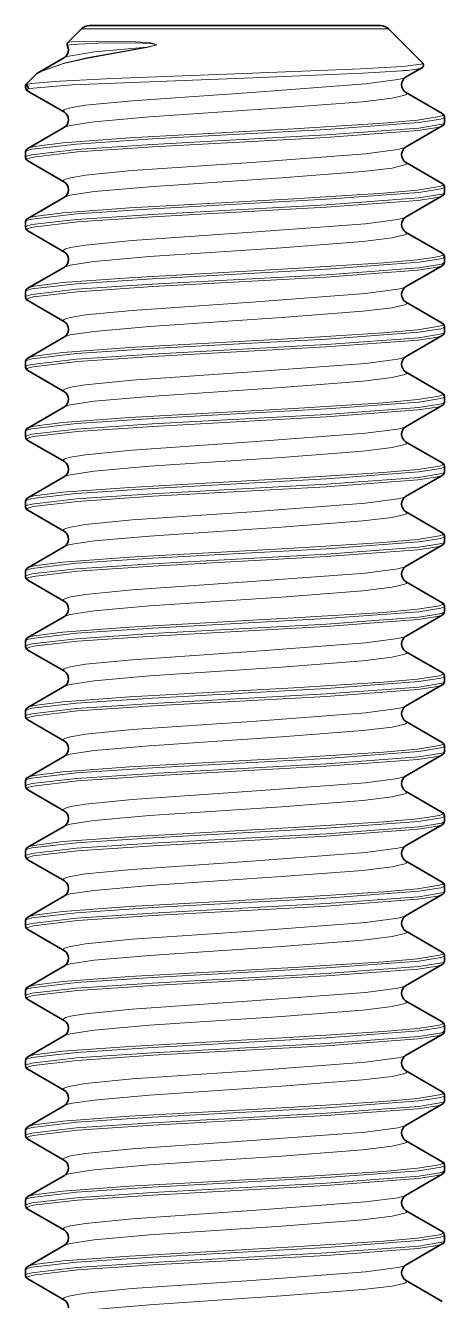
# Model space of a CAD drawing. Extents: x -131 to 1002, y -402 to 783.
# Drawn here: x 475.53 to 478.53, y -392.72 to -383.59 of the extents above; entities that cross this region are included whole.
import ezdxf

# ---------------------------------------------------------------- set-up
doc = ezdxf.new("R2010")
doc.units = 0

msp = doc.modelspace()

# ---------------------------------------------------------------- linework, layer by layer
at = {"color": 7, "lineweight": 35, "ltscale": 0.003435}
msp.add_line((475.9356, -383.6125), (475.8384, -383.7097), dxfattribs=at)
at = {"color": 7, "lineweight": 13, "ltscale": 0.051595}
msp.add_line((475.9356, -383.6125), (477.9994, -383.6125), dxfattribs=at)
at = {"color": 7, "lineweight": 35, "ltscale": 0.048939}
msp.add_line((475.9922, -383.5891), (477.9497, -383.5891), dxfattribs=at)
at = {"color": 7, "lineweight": 35, "ltscale": 0.003191}
msp.add_line((477.9497, -383.5891), (478.0774, -383.5891), dxfattribs=at)
at = {"color": 7, "lineweight": 13, "ltscale": 0.003364}
msp.add_line((477.9994, -383.6125), (478.1339, -383.6125), dxfattribs=at)
at = {"color": 7, "lineweight": 35, "ltscale": 0.008617}
msp.add_line((478.1339, -383.6125), (478.3776, -383.8562), dxfattribs=at)
at = {"color": 7, "lineweight": 13, "ltscale": 3.20525e-05}
msp.add_line((475.8345, -383.7336), (475.8345, -383.7324), dxfattribs=at)
at = {"color": 7, "lineweight": 35, "ltscale": 0.005111}
msp.add_line((475.6362, -383.9196), (475.813, -383.817), dxfattribs=at)
at = {"color": 7, "lineweight": 13, "ltscale": 8.37602e-05}
msp.add_line((476.404, -383.7437), (476.4029, -383.7469), dxfattribs=at)
at = {"color": 7, "lineweight": 35, "ltscale": 0.00333}
msp.add_line((478.3716, -383.8928), (478.2565, -383.9597), dxfattribs=at)
at = {"color": 7, "lineweight": 35, "ltscale": 0.00255}
msp.add_line((475.6069, -383.9412), (475.5348, -384.0133), dxfattribs=at)
at = {"color": 7, "lineweight": 35, "ltscale": 0.000492096}
msp.add_line((475.5348, -384.0133), (475.5348, -384.033), dxfattribs=at)
at = {"color": 7, "lineweight": 35, "ltscale": 0.007571}
for p, q in [((475.5511, -384.0577), (475.813, -384.2097)), ((478.5184, -384.219), (478.2565, -384.067)), ((475.5511, -384.5577), (475.813, -384.7097)), ((478.5184, -384.719), (478.2565, -384.567)), ((475.5511, -385.0577), (475.813, -385.2097)), ((478.5184, -385.219), (478.2565, -385.067)), ((475.5511, -385.5577), (475.813, -385.7097)), ((478.5184, -385.719), (478.2565, -385.567)), ((475.5511, -386.0577), (475.813, -386.2097)), ((478.5184, -386.219), (478.2565, -386.067)), ((475.5511, -386.5577), (475.813, -386.7097)), ((478.5184, -386.719), (478.2565, -386.567)), ((475.5511, -387.0577), (475.813, -387.2097)), ((478.5184, -387.219), (478.2565, -387.067)), ((475.5511, -387.5577), (475.813, -387.7097)), ((478.5184, -387.719), (478.2565, -387.567)), ((475.5511, -388.0577), (475.813, -388.2097)), ((478.5184, -388.219), (478.2565, -388.067)), ((475.5511, -388.5577), (475.813, -388.7097)), ((478.5184, -388.719), (478.2565, -388.567)), ((475.5511, -389.0577), (475.813, -389.2097)), ((478.5184, -389.219), (478.2565, -389.067)), ((475.5511, -389.5577), (475.813, -389.7097)), ((478.5184, -389.719), (478.2565, -389.567)), ((475.5511, -390.0577), (475.813, -390.2097)), ((478.5184, -390.219), (478.2565, -390.067)), ((475.5511, -390.5577), (475.813, -390.7097)), ((478.5184, -390.719), (478.2565, -390.567)), ((475.5511, -391.0577), (475.813, -391.2097)), ((478.5184, -391.219), (478.2565, -391.067)), ((475.5511, -391.5577), (475.813, -391.7097)), ((478.5184, -391.719), (478.2565, -391.567)), ((475.5511, -392.0577), (475.813, -392.2097)), ((478.5184, -392.219), (478.2565, -392.067)), ((475.5511, -392.5577), (475.813, -392.7097)), ((478.5184, -392.719), (478.2565, -392.567))]:
    msp.add_line(p, q, dxfattribs=at)
at = {"color": 7, "lineweight": 35, "ltscale": 0.000987244}
for p, q in [((478.5348, -384.2436), (478.5348, -384.2831)), ((475.5348, -384.4936), (475.5348, -384.5331)), ((478.5348, -384.7436), (478.5348, -384.7831)), ((475.5348, -384.9936), (475.5348, -385.0331)), ((478.5348, -385.2436), (478.5348, -385.2831)), ((475.5348, -385.4936), (475.5348, -385.5331)), ((478.5348, -385.7436), (478.5348, -385.7831)), ((475.5348, -385.9936), (475.5348, -386.0331)), ((478.5348, -386.2436), (478.5348, -386.2831)), ((475.5348, -386.4936), (475.5348, -386.5331)), ((478.5348, -386.7436), (478.5348, -386.7831)), ((475.5348, -386.9936), (475.5348, -387.0331)), ((478.5348, -387.2436), (478.5348, -387.2831)), ((475.5348, -387.4936), (475.5348, -387.5331)), ((478.5348, -387.7436), (478.5348, -387.7831)), ((475.5348, -387.9936), (475.5348, -388.0331)), ((478.5348, -388.2436), (478.5348, -388.2831)), ((475.5348, -388.4936), (475.5348, -388.5331)), ((478.5348, -388.7436), (478.5348, -388.7831)), ((475.5348, -388.9936), (475.5348, -389.0331)), ((478.5348, -389.2436), (478.5348, -389.2831)), ((475.5348, -389.4936), (475.5348, -389.5331)), ((478.5348, -389.7436), (478.5348, -389.7831)), ((475.5348, -389.9936), (475.5348, -390.0331)), ((478.5348, -390.2436), (478.5348, -390.2831)), ((475.5348, -390.4936), (475.5348, -390.5331)), ((478.5348, -390.7436), (478.5348, -390.7831)), ((475.5348, -390.9936), (475.5348, -391.0331)), ((478.5348, -391.2436), (478.5348, -391.2831)), ((475.5348, -391.4936), (475.5348, -391.5331)), ((478.5348, -391.7436), (478.5348, -391.7831)), ((475.5348, -391.9936), (475.5348, -392.0331)), ((478.5348, -392.2436), (478.5348, -392.2831)), ((475.5348, -392.4936), (475.5348, -392.5331))]:
    msp.add_line(p, q, dxfattribs=at)
at = {"color": 7, "lineweight": 35, "ltscale": 0.007572}
for p, q in [((475.5511, -384.469), (475.813, -384.317)), ((475.5511, -384.969), (475.813, -384.817)), ((475.5511, -385.469), (475.813, -385.317)), ((475.5511, -385.969), (475.813, -385.817)), ((475.5511, -386.469), (475.813, -386.317)), ((475.5511, -386.969), (475.813, -386.817)), ((475.5511, -387.469), (475.813, -387.317)), ((475.5511, -387.969), (475.813, -387.817)), ((475.5511, -388.469), (475.813, -388.317)), ((475.5511, -388.969), (475.813, -388.817)), ((475.5511, -389.469), (475.813, -389.317)), ((475.5511, -389.969), (475.813, -389.817)), ((475.5511, -390.469), (475.813, -390.317)), ((475.5511, -390.969), (475.813, -390.817)), ((475.5511, -391.469), (475.813, -391.317)), ((475.5511, -391.969), (475.813, -391.817)), ((475.5511, -392.469), (475.813, -392.317))]:
    msp.add_line(p, q, dxfattribs=at)
at = {"color": 7, "lineweight": 35, "ltscale": 0.00757}
for p, q in [((478.5184, -384.3077), (478.2565, -384.4597)), ((478.5184, -384.8077), (478.2565, -384.9597)), ((478.5184, -385.3077), (478.2565, -385.4597)), ((478.5184, -385.8077), (478.2565, -385.9597)), ((478.5184, -386.3077), (478.2565, -386.4597)), ((478.5184, -386.8077), (478.2565, -386.9597)), ((478.5184, -387.3077), (478.2565, -387.4597)), ((478.5184, -387.8077), (478.2565, -387.9597)), ((478.5184, -388.3077), (478.2565, -388.4597)), ((478.5184, -388.8077), (478.2565, -388.9597)), ((478.5184, -389.3077), (478.2565, -389.4597)), ((478.5184, -389.8077), (478.2565, -389.9597)), ((478.5184, -390.3077), (478.2565, -390.4597)), ((478.5184, -390.8077), (478.2565, -390.9597)), ((478.5184, -391.3077), (478.2565, -391.4597)), ((478.5184, -391.8077), (478.2565, -391.9597)), ((478.5184, -392.3077), (478.2565, -392.4597))]:
    msp.add_line(p, q, dxfattribs=at)
at = {"color": 7, "lineweight": 13}
for points in [[(475.8345, -383.7324), (475.8353, -383.7315), (475.8387, -383.7299), (475.8633, -383.7252), (476.0558, -383.7149)], [(475.8384, -383.7097), (475.8425, -383.7081), (475.8653, -383.7053), (476.0606, -383.7007)], [(476.0558, -383.7149), (476.3218, -383.7136), (476.4265, -383.7179), (476.4704, -383.7257), (476.4711, -383.7266), (476.4711, -383.7277), (476.4702, -383.7287), (476.404, -383.7437)], [(476.0606, -383.7007), (476.325, -383.7062), (476.4286, -383.7141), (476.4715, -383.7251), (476.471, -383.7289), (476.4029, -383.7469)], [(476.4029, -383.7469), (475.981, -383.8218), (475.8063, -383.8614), (475.6313, -383.9233), (475.6069, -383.9412)], [(476.404, -383.7437), (475.9846, -383.8185), (475.8109, -383.8579), (475.6362, -383.9196)], [(476.404, -383.7437), (476.0277, -383.7772), (475.8304, -383.8098), (475.813, -383.817)], [(478.2354, -383.8814), (477.9351, -383.8998), (477.0989, -383.9332), (476.1602, -383.968), (475.78, -383.9869), (475.5757, -384.0043), (475.5435, -384.0103), (475.5353, -384.0133)], [(478.2322, -383.9129), (477.9499, -383.9304), (477.1634, -383.9623), (475.8677, -384.0134), (475.5602, -384.0389)], [(478.3777, -383.8563), (478.3784, -383.8575), (478.3784, -383.859), (478.3766, -383.8608), (478.3679, -383.8644), (478.2354, -383.8814)], [(478.2565, -383.9597), (478.2438, -383.9653), (478.2017, -383.9763), (477.9695, -384.0071), (477.1546, -384.0681), (476.2975, -384.127), (475.9646, -384.1599), (475.856, -384.1779), (475.8214, -384.188), (475.8112, -384.1931), (475.8072, -384.1965), (475.806, -384.1983), (475.8054, -384.2008)], [(478.2641, -384.0758), (478.2628, -384.0796), (478.2604, -384.082), (478.252, -384.087), (478.161, -384.1086), (477.9499, -384.134), (477.3669, -384.1791), (476.4216, -384.2424), (476.0255, -384.2775), (475.8544, -384.3033), (475.813, -384.317)], [(475.5511, -384.469), (475.5615, -384.4644), (475.5968, -384.4552), (475.8029, -384.4288), (476.2791, -384.3936), (477.4571, -384.3284), (478.0992, -384.288), (478.3419, -384.2661)], [(478.3419, -384.2661), (478.4987, -384.2412), (478.52, -384.2327), (478.5233, -384.2298), (478.5242, -384.2284), (478.5247, -384.2263)], [(478.3511, -384.2834), (478.5087, -384.2585), (478.53, -384.25), (478.5333, -384.2471), (478.5343, -384.2457), (478.5348, -384.2436)], [(475.5348, -384.4936), (475.5353, -384.4914), (475.5364, -384.49), (475.5399, -384.4871), (475.5489, -384.4827), (475.58, -384.4741), (475.8993, -384.437), (476.4429, -384.4009), (477.6905, -384.3326), (478.3511, -384.2834)], [(475.5348, -384.5331), (475.5353, -384.5309), (475.5363, -384.5294), (475.5397, -384.5265), (475.5487, -384.5222), (475.5796, -384.5135), (475.8985, -384.4764), (476.442, -384.4403), (477.6901, -384.372), (478.3511, -384.3228)], [(475.5448, -384.5504), (475.5453, -384.5482), (475.5463, -384.5467), (475.5498, -384.5438), (475.5587, -384.5395), (475.5895, -384.5308), (475.9067, -384.4937), (476.4467, -384.4576), (477.6869, -384.3893), (478.3428, -384.3401)], [(478.5184, -384.3077), (478.4853, -384.3187), (478.3428, -384.3401)], [(478.5348, -384.2831), (478.5345, -384.2845), (478.5326, -384.2873), (478.5288, -384.2901), (478.5157, -384.2957), (478.3511, -384.3228)], [(478.2565, -384.4597), (478.2438, -384.4653), (478.2017, -384.4763), (477.9695, -384.5071), (477.1546, -384.5681), (476.2975, -384.627), (475.9646, -384.6599), (475.856, -384.6779), (475.8214, -384.688), (475.8112, -384.6931), (475.8072, -384.6965), (475.806, -384.6983), (475.8054, -384.7008)], [(478.2641, -384.5758), (478.2628, -384.5796), (478.2604, -384.582), (478.252, -384.587), (478.161, -384.6086), (477.9499, -384.634), (477.3669, -384.6791), (476.4216, -384.7424), (476.0255, -384.7775), (475.8544, -384.8033), (475.813, -384.817)], [(478.3419, -384.7661), (478.4987, -384.7412), (478.52, -384.7327), (478.5233, -384.7298), (478.5242, -384.7284), (478.5247, -384.7263)], [(475.5348, -384.9936), (475.5353, -384.9914), (475.5364, -384.99), (475.5399, -384.9871), (475.5489, -384.9827), (475.58, -384.9741), (475.8993, -384.937), (476.4429, -384.9009), (477.6905, -384.8326), (478.3511, -384.7834)], [(475.5348, -385.0331), (475.5353, -385.0309), (475.5363, -385.0294), (475.5397, -385.0265), (475.5487, -385.0222), (475.5796, -385.0135), (475.8985, -384.9764), (476.442, -384.9403), (477.6901, -384.872), (478.3511, -384.8228)], [(475.5511, -384.969), (475.5615, -384.9644), (475.5968, -384.9552), (475.8029, -384.9288), (476.2791, -384.8936), (477.4571, -384.8284), (478.0992, -384.788), (478.3419, -384.7661)], [(478.5184, -384.8077), (478.4853, -384.8187), (478.3428, -384.8401)], [(478.3511, -384.7834), (478.5087, -384.7585), (478.53, -384.75), (478.5333, -384.7471), (478.5343, -384.7457), (478.5348, -384.7436)], [(478.5348, -384.7831), (478.5345, -384.7845), (478.5326, -384.7873), (478.5288, -384.7901), (478.5157, -384.7957), (478.3511, -384.8228)], [(475.5448, -385.0504), (475.5453, -385.0482), (475.5463, -385.0467), (475.5498, -385.0438), (475.5587, -385.0395), (475.5895, -385.0308), (475.9067, -384.9937), (476.4467, -384.9576), (477.6869, -384.8893), (478.3428, -384.8401)], [(478.2565, -384.9597), (478.2438, -384.9653), (478.2017, -384.9763), (477.9695, -385.0071), (477.1546, -385.0681), (476.2975, -385.127), (475.9646, -385.1599), (475.856, -385.1779), (475.8214, -385.188), (475.8112, -385.1931), (475.8072, -385.1965), (475.806, -385.1983), (475.8054, -385.2008)], [(478.2641, -385.0758), (478.2628, -385.0796), (478.2604, -385.082), (478.252, -385.087), (478.161, -385.1086), (477.9499, -385.134), (477.3669, -385.1791), (476.4216, -385.2424), (476.0255, -385.2775), (475.8544, -385.3033), (475.813, -385.317)], [(475.5348, -385.4936), (475.5353, -385.4914), (475.5364, -385.49), (475.5399, -385.4871), (475.5489, -385.4827), (475.58, -385.4741), (475.8993, -385.437), (476.4429, -385.4009), (477.6905, -385.3326), (478.3511, -385.2834)], [(475.5511, -385.469), (475.5615, -385.4644), (475.5968, -385.4552), (475.8029, -385.4288), (476.2791, -385.3936), (477.4571, -385.3284), (478.0992, -385.288), (478.3419, -385.2661)], [(478.3419, -385.2661), (478.4987, -385.2412), (478.52, -385.2327), (478.5233, -385.2298), (478.5242, -385.2284), (478.5247, -385.2263)], [(478.3511, -385.2834), (478.5087, -385.2585), (478.53, -385.25), (478.5333, -385.2471), (478.5343, -385.2457), (478.5348, -385.2436)], [(478.5348, -385.2831), (478.5345, -385.2845), (478.5326, -385.2873), (478.5288, -385.2901), (478.5157, -385.2957), (478.3511, -385.3228)], [(475.5348, -385.5331), (475.5353, -385.5309), (475.5363, -385.5294), (475.5397, -385.5265), (475.5487, -385.5222), (475.5796, -385.5135), (475.8985, -385.4764), (476.442, -385.4403), (477.6901, -385.372), (478.3511, -385.3228)], [(475.5448, -385.5504), (475.5453, -385.5482), (475.5463, -385.5467), (475.5498, -385.5438), (475.5587, -385.5395), (475.5895, -385.5308), (475.9067, -385.4937), (476.4467, -385.4576), (477.6869, -385.3893), (478.3428, -385.3401)], [(478.5184, -385.3077), (478.4853, -385.3187), (478.3428, -385.3401)], [(478.2565, -385.4597), (478.2438, -385.4653), (478.2017, -385.4763), (477.9695, -385.5071), (477.1546, -385.5681), (476.2975, -385.627), (475.9646, -385.6599), (475.856, -385.6779), (475.8214, -385.688), (475.8112, -385.6931), (475.8072, -385.6965), (475.806, -385.6983), (475.8054, -385.7008)], [(478.2641, -385.5758), (478.2628, -385.5796), (478.2604, -385.582), (478.252, -385.587), (478.161, -385.6086), (477.9499, -385.634), (477.3669, -385.6791), (476.4216, -385.7424), (476.0255, -385.7775), (475.8544, -385.8033), (475.813, -385.817)], [(478.3419, -385.7661), (478.4987, -385.7412), (478.52, -385.7327), (478.5233, -385.7298), (478.5242, -385.7284), (478.5247, -385.7263)], [(475.5348, -385.9936), (475.5353, -385.9914), (475.5364, -385.99), (475.5399, -385.9871), (475.5489, -385.9827), (475.58, -385.9741), (475.8993, -385.937), (476.4429, -385.9009), (477.6905, -385.8326), (478.3511, -385.7834)], [(475.5348, -386.0331), (475.5353, -386.0309), (475.5363, -386.0294), (475.5397, -386.0265), (475.5487, -386.0222), (475.5796, -386.0135), (475.8985, -385.9764), (476.442, -385.9403), (477.6901, -385.872), (478.3511, -385.8228)], [(475.5511, -385.969), (475.5615, -385.9644), (475.5968, -385.9552), (475.8029, -385.9288), (476.2791, -385.8936), (477.4571, -385.8284), (478.0992, -385.788), (478.3419, -385.7661)], [(478.5184, -385.8077), (478.4853, -385.8187), (478.3428, -385.8401)], [(478.3511, -385.7834), (478.5087, -385.7585), (478.53, -385.75), (478.5333, -385.7471), (478.5343, -385.7457), (478.5348, -385.7436)], [(478.5348, -385.7831), (478.5345, -385.7845), (478.5326, -385.7873), (478.5288, -385.7901), (478.5157, -385.7957), (478.3511, -385.8228)], [(475.5448, -386.0504), (475.5453, -386.0482), (475.5463, -386.0467), (475.5498, -386.0438), (475.5587, -386.0395), (475.5895, -386.0308), (475.9067, -385.9937), (476.4467, -385.9576), (477.6869, -385.8893), (478.3428, -385.8401)], [(478.2565, -385.9597), (478.2438, -385.9653), (478.2017, -385.9763), (477.9695, -386.0071), (477.1546, -386.0681), (476.2975, -386.127), (475.9646, -386.1599), (475.856, -386.1779), (475.8214, -386.188), (475.8112, -386.1931), (475.8072, -386.1965), (475.806, -386.1983), (475.8054, -386.2008)], [(478.2641, -386.0758), (478.2628, -386.0796), (478.2604, -386.082), (478.252, -386.087), (478.161, -386.1086), (477.9499, -386.134), (477.3669, -386.1791), (476.4216, -386.2424), (476.0255, -386.2775), (475.8544, -386.3033), (475.813, -386.317)], [(475.5348, -386.4936), (475.5353, -386.4914), (475.5364, -386.49), (475.5399, -386.4871), (475.5489, -386.4827), (475.58, -386.4741), (475.8993, -386.437), (476.4429, -386.4009), (477.6905, -386.3326), (478.3511, -386.2834)], [(475.5511, -386.469), (475.5615, -386.4644), (475.5968, -386.4552), (475.8029, -386.4288), (476.2791, -386.3936), (477.4571, -386.3284), (478.0992, -386.288), (478.3419, -386.2661)], [(478.3419, -386.2661), (478.4987, -386.2412), (478.52, -386.2327), (478.5233, -386.2298), (478.5242, -386.2284), (478.5247, -386.2263)], [(478.3511, -386.2834), (478.5087, -386.2585), (478.53, -386.25), (478.5333, -386.2471), (478.5343, -386.2457), (478.5348, -386.2436)], [(478.5348, -386.2831), (478.5345, -386.2845), (478.5326, -386.2873), (478.5288, -386.2901), (478.5157, -386.2957), (478.3511, -386.3228)], [(475.5348, -386.5331), (475.5353, -386.5309), (475.5363, -386.5294), (475.5397, -386.5265), (475.5487, -386.5222), (475.5796, -386.5135), (475.8985, -386.4764), (476.442, -386.4403), (477.6901, -386.372), (478.3511, -386.3228)], [(475.5448, -386.5504), (475.5453, -386.5482), (475.5463, -386.5467), (475.5498, -386.5438), (475.5587, -386.5395), (475.5895, -386.5308), (475.9067, -386.4937), (476.4467, -386.4576), (477.6869, -386.3893), (478.3428, -386.3401)], [(478.5184, -386.3077), (478.4853, -386.3187), (478.3428, -386.3401)], [(478.2565, -386.4597), (478.2438, -386.4653), (478.2017, -386.4763), (477.9695, -386.5071), (477.1546, -386.5681), (476.2975, -386.627), (475.9646, -386.6599), (475.856, -386.6779), (475.8214, -386.688), (475.8112, -386.6931), (475.8072, -386.6965), (475.806, -386.6983), (475.8054, -386.7008)], [(478.2641, -386.5758), (478.2628, -386.5796), (478.2604, -386.582), (478.252, -386.587), (478.161, -386.6086), (477.9499, -386.634), (477.3669, -386.6791), (476.4216, -386.7424), (476.0255, -386.7775), (475.8544, -386.8033), (475.813, -386.817)], [(478.3419, -386.7661), (478.4987, -386.7412), (478.52, -386.7327), (478.5233, -386.7298), (478.5242, -386.7284), (478.5247, -386.7263)], [(478.3511, -386.7834), (478.5087, -386.7585), (478.53, -386.75), (478.5333, -386.7471), (478.5343, -386.7457), (478.5348, -386.7436)], [(475.5348, -386.9936), (475.5353, -386.9914), (475.5364, -386.99), (475.5399, -386.9871), (475.5489, -386.9827), (475.58, -386.9741), (475.8993, -386.937), (476.4429, -386.9009), (477.6905, -386.8326), (478.3511, -386.7834)], [(475.5348, -387.0331), (475.5353, -387.0309), (475.5363, -387.0294), (475.5397, -387.0265), (475.5487, -387.0222), (475.5796, -387.0135), (475.8985, -386.9764), (476.442, -386.9403), (477.6901, -386.872), (478.3511, -386.8228)], [(475.5511, -386.969), (475.5615, -386.9644), (475.5968, -386.9552), (475.8029, -386.9288), (476.2791, -386.8936), (477.4571, -386.8284), (478.0992, -386.788), (478.3419, -386.7661)], [(478.5184, -386.8077), (478.4853, -386.8187), (478.3428, -386.8401)], [(478.5348, -386.7831), (478.5345, -386.7845), (478.5326, -386.7873), (478.5288, -386.7901), (478.5157, -386.7957), (478.3511, -386.8228)], [(475.5448, -387.0504), (475.5453, -387.0482), (475.5463, -387.0467), (475.5498, -387.0438), (475.5587, -387.0395), (475.5895, -387.0308), (475.9067, -386.9937), (476.4467, -386.9576), (477.6869, -386.8893), (478.3428, -386.8401)], [(478.2565, -386.9597), (478.2438, -386.9653), (478.2017, -386.9763), (477.9695, -387.0071), (477.1546, -387.0681), (476.2975, -387.127), (475.9646, -387.1599), (475.856, -387.1779), (475.8214, -387.188), (475.8112, -387.1931), (475.8072, -387.1965), (475.806, -387.1983), (475.8054, -387.2008)], [(478.2641, -387.0758), (478.2628, -387.0796), (478.2604, -387.082), (478.252, -387.087), (478.161, -387.1086), (477.9499, -387.134), (477.3669, -387.1791), (476.4216, -387.2424), (476.0255, -387.2775), (475.8544, -387.3033), (475.813, -387.317)], [(475.5348, -387.4936), (475.5353, -387.4914), (475.5364, -387.49), (475.5399, -387.4871), (475.5489, -387.4827), (475.58, -387.4741), (475.8993, -387.437), (476.4429, -387.4009), (477.6905, -387.3326), (478.3511, -387.2834)], [(475.5511, -387.469), (475.5615, -387.4644), (475.5968, -387.4552), (475.8029, -387.4288), (476.2791, -387.3936), (477.4571, -387.3284), (478.0992, -387.288), (478.3419, -387.2661)], [(478.3419, -387.2661), (478.4987, -387.2412), (478.52, -387.2327), (478.5233, -387.2298), (478.5242, -387.2284), (478.5247, -387.2263)], [(478.3511, -387.2834), (478.5087, -387.2585), (478.53, -387.25), (478.5333, -387.2471), (478.5343, -387.2457), (478.5348, -387.2436)], [(478.5348, -387.2831), (478.5345, -387.2845), (478.5326, -387.2873), (478.5288, -387.2901), (478.5157, -387.2957), (478.3511, -387.3228)], [(475.5348, -387.5331), (475.5353, -387.5309), (475.5363, -387.5294), (475.5397, -387.5265), (475.5487, -387.5222), (475.5796, -387.5135), (475.8985, -387.4764), (476.442, -387.4403), (477.6901, -387.372), (478.3511, -387.3228)], [(475.5448, -387.5504), (475.5453, -387.5482), (475.5463, -387.5467), (475.5498, -387.5438), (475.5587, -387.5395), (475.5895, -387.5308), (475.9067, -387.4937), (476.4467, -387.4576), (477.6869, -387.3893), (478.3428, -387.3401)], [(478.5184, -387.3077), (478.4853, -387.3187), (478.3428, -387.3401)], [(478.2565, -387.4597), (478.2438, -387.4653), (478.2017, -387.4763), (477.9695, -387.5071), (477.1546, -387.5681), (476.2975, -387.627), (475.9646, -387.6599), (475.856, -387.6779), (475.8214, -387.688), (475.8112, -387.6931), (475.8072, -387.6965), (475.806, -387.6983), (475.8054, -387.7008)], [(478.2641, -387.5758), (478.2628, -387.5796), (478.2604, -387.582), (478.252, -387.587), (478.161, -387.6086), (477.9499, -387.634), (477.3669, -387.6791), (476.4216, -387.7424), (476.0255, -387.7775), (475.8544, -387.8033), (475.813, -387.817)], [(478.3419, -387.7661), (478.4987, -387.7412), (478.52, -387.7327), (478.5233, -387.7298), (478.5242, -387.7284), (478.5247, -387.7263)], [(478.3511, -387.7834), (478.5087, -387.7585), (478.53, -387.75), (478.5333, -387.7471), (478.5343, -387.7457), (478.5348, -387.7436)], [(475.5348, -387.9936), (475.5353, -387.9914), (475.5364, -387.99), (475.5399, -387.9871), (475.5489, -387.9827), (475.58, -387.9741), (475.8993, -387.937), (476.4429, -387.9009), (477.6905, -387.8326), (478.3511, -387.7834)], [(475.5348, -388.0331), (475.5353, -388.0309), (475.5363, -388.0294), (475.5397, -388.0265), (475.5487, -388.0222), (475.5796, -388.0135), (475.8985, -387.9764), (476.442, -387.9403), (477.6901, -387.872), (478.3511, -387.8228)], [(475.5448, -388.0504), (475.5453, -388.0482), (475.5463, -388.0467), (475.5498, -388.0438), (475.5587, -388.0395), (475.5895, -388.0308), (475.9067, -387.9937), (476.4467, -387.9576), (477.6869, -387.8893), (478.3428, -387.8401)], [(475.5511, -387.969), (475.5615, -387.9644), (475.5968, -387.9552), (475.8029, -387.9288), (476.2791, -387.8936), (477.4571, -387.8284), (478.0992, -387.788), (478.3419, -387.7661)], [(478.5184, -387.8077), (478.4853, -387.8187), (478.3428, -387.8401)], [(478.5348, -387.7831), (478.5345, -387.7845), (478.5326, -387.7873), (478.5288, -387.7901), (478.5157, -387.7957), (478.3511, -387.8228)], [(478.2565, -387.9597), (478.2438, -387.9653), (478.2017, -387.9763), (477.9695, -388.0071), (477.1546, -388.0681), (476.2975, -388.127), (475.9646, -388.1599), (475.856, -388.1779), (475.8214, -388.188), (475.8112, -388.1931), (475.8072, -388.1965), (475.806, -388.1983), (475.8054, -388.2008)], [(478.2641, -388.0758), (478.2628, -388.0796), (478.2604, -388.082), (478.252, -388.087), (478.161, -388.1086), (477.9499, -388.134), (477.3669, -388.1791), (476.4216, -388.2424), (476.0255, -388.2775), (475.8544, -388.3033), (475.813, -388.317)], [(475.5348, -388.4936), (475.5353, -388.4914), (475.5364, -388.49), (475.5399, -388.4871), (475.5489, -388.4827), (475.58, -388.4741), (475.8993, -388.437), (476.4429, -388.4009), (477.6905, -388.3326), (478.3511, -388.2834)], [(475.5511, -388.469), (475.5615, -388.4644), (475.5968, -388.4552), (475.8029, -388.4288), (476.2791, -388.3936), (477.4571, -388.3284), (478.0992, -388.288), (478.3419, -388.2661)], [(478.3419, -388.2661), (478.4987, -388.2412), (478.52, -388.2327), (478.5233, -388.2298), (478.5242, -388.2284), (478.5247, -388.2263)], [(478.3511, -388.2834), (478.5087, -388.2585), (478.53, -388.25), (478.5333, -388.2471), (478.5343, -388.2457), (478.5348, -388.2436)], [(478.5348, -388.2831), (478.5345, -388.2845), (478.5326, -388.2873), (478.5288, -388.2901), (478.5157, -388.2957), (478.3511, -388.3228)], [(475.5348, -388.5331), (475.5353, -388.5309), (475.5363, -388.5294), (475.5397, -388.5265), (475.5487, -388.5222), (475.5796, -388.5135), (475.8985, -388.4764), (476.442, -388.4403), (477.6901, -388.372), (478.3511, -388.3228)], [(475.5448, -388.5504), (475.5453, -388.5482), (475.5463, -388.5467), (475.5498, -388.5438), (475.5587, -388.5395), (475.5895, -388.5308), (475.9067, -388.4937), (476.4467, -388.4576), (477.6869, -388.3893), (478.3428, -388.3401)], [(478.5184, -388.3077), (478.4853, -388.3187), (478.3428, -388.3401)], [(478.2565, -388.4597), (478.2438, -388.4653), (478.2017, -388.4763), (477.9695, -388.5071), (477.1546, -388.5681), (476.2975, -388.627), (475.9646, -388.6599), (475.856, -388.6779), (475.8214, -388.688), (475.8112, -388.6931), (475.8072, -388.6965), (475.806, -388.6983), (475.8054, -388.7008)], [(478.2641, -388.5758), (478.2628, -388.5796), (478.2604, -388.582), (478.252, -388.587), (478.161, -388.6086), (477.9499, -388.634), (477.3669, -388.6791), (476.4216, -388.7424), (476.0255, -388.7775), (475.8544, -388.8033), (475.813, -388.817)], [(478.3419, -388.7661), (478.4987, -388.7412), (478.52, -388.7327), (478.5233, -388.7298), (478.5242, -388.7284), (478.5247, -388.7263)], [(478.3511, -388.7834), (478.5087, -388.7585), (478.53, -388.75), (478.5333, -388.7471), (478.5343, -388.7457), (478.5348, -388.7436)], [(475.5348, -388.9936), (475.5353, -388.9914), (475.5364, -388.99), (475.5399, -388.9871), (475.5489, -388.9827), (475.58, -388.9741), (475.8993, -388.937), (476.4429, -388.9009), (477.6905, -388.8326), (478.3511, -388.7834)], [(475.5348, -389.0331), (475.5353, -389.0309), (475.5363, -389.0294), (475.5397, -389.0265), (475.5487, -389.0222), (475.5796, -389.0135), (475.8985, -388.9764), (476.442, -388.9403), (477.6901, -388.872), (478.3511, -388.8228)], [(475.5448, -389.0504), (475.5453, -389.0482), (475.5463, -389.0467), (475.5498, -389.0438), (475.5587, -389.0395), (475.5895, -389.0308), (475.9067, -388.9937), (476.4467, -388.9576), (477.6869, -388.8893), (478.3428, -388.8401)], [(475.5511, -388.969), (475.5615, -388.9644), (475.5968, -388.9552), (475.8029, -388.9288), (476.2791, -388.8936), (477.4571, -388.8284), (478.0992, -388.788), (478.3419, -388.7661)], [(478.5184, -388.8077), (478.4853, -388.8187), (478.3428, -388.8401)], [(478.5348, -388.7831), (478.5345, -388.7845), (478.5326, -388.7873), (478.5288, -388.7901), (478.5157, -388.7957), (478.3511, -388.8228)], [(478.2565, -388.9597), (478.2438, -388.9653), (478.2017, -388.9763), (477.9695, -389.0071), (477.1546, -389.0681), (476.2975, -389.127), (475.9646, -389.1599), (475.856, -389.1779), (475.8214, -389.188), (475.8112, -389.1931), (475.8072, -389.1965), (475.806, -389.1983), (475.8054, -389.2008)], [(478.2641, -389.0758), (478.2628, -389.0796), (478.2604, -389.082), (478.252, -389.087), (478.161, -389.1086), (477.9499, -389.134), (477.3669, -389.1791), (476.4216, -389.2424), (476.0255, -389.2775), (475.8544, -389.3033), (475.813, -389.317)], [(475.5348, -389.4936), (475.5353, -389.4914), (475.5364, -389.49), (475.5399, -389.4871), (475.5489, -389.4827), (475.58, -389.4741), (475.8993, -389.437), (476.4429, -389.4009), (477.6905, -389.3326), (478.3511, -389.2834)], [(475.5511, -389.469), (475.5615, -389.4644), (475.5968, -389.4552), (475.8029, -389.4288), (476.2791, -389.3936), (477.4571, -389.3284), (478.0992, -389.288), (478.3419, -389.2661)], [(478.3419, -389.2661), (478.4987, -389.2412), (478.52, -389.2327), (478.5233, -389.2298), (478.5242, -389.2284), (478.5247, -389.2263)], [(478.3511, -389.2834), (478.5087, -389.2585), (478.53, -389.25), (478.5333, -389.2471), (478.5343, -389.2457), (478.5348, -389.2436)], [(478.5348, -389.2831), (478.5345, -389.2845), (478.5326, -389.2873), (478.5288, -389.2901), (478.5157, -389.2957), (478.3511, -389.3228)], [(475.5348, -389.5331), (475.5353, -389.5309), (475.5363, -389.5294), (475.5397, -389.5265), (475.5487, -389.5222), (475.5796, -389.5135), (475.8985, -389.4764), (476.442, -389.4403), (477.6901, -389.372), (478.3511, -389.3228)], [(475.5448, -389.5504), (475.5453, -389.5482), (475.5463, -389.5467), (475.5498, -389.5438), (475.5587, -389.5395), (475.5895, -389.5308), (475.9067, -389.4937), (476.4467, -389.4576), (477.6869, -389.3893), (478.3428, -389.3401)], [(478.5184, -389.3077), (478.4853, -389.3187), (478.3428, -389.3401)], [(478.2565, -389.4597), (478.2438, -389.4653), (478.2017, -389.4763), (477.9695, -389.5071), (477.1546, -389.5681), (476.2975, -389.627), (475.9646, -389.6599), (475.856, -389.6779), (475.8214, -389.688), (475.8112, -389.6931), (475.8072, -389.6965), (475.806, -389.6983), (475.8054, -389.7008)], [(478.2641, -389.5758), (478.2628, -389.5796), (478.2604, -389.582), (478.252, -389.587), (478.161, -389.6086), (477.9499, -389.634), (477.3669, -389.6791), (476.4216, -389.7424), (476.0255, -389.7775), (475.8544, -389.8033), (475.813, -389.817)], [(478.3419, -389.7661), (478.4987, -389.7412), (478.52, -389.7327), (478.5233, -389.7298), (478.5242, -389.7284), (478.5247, -389.7263)], [(478.3511, -389.7834), (478.5087, -389.7585), (478.53, -389.75), (478.5333, -389.7471), (478.5343, -389.7457), (478.5348, -389.7436)], [(475.5348, -389.9936), (475.5353, -389.9914), (475.5364, -389.99), (475.5399, -389.9871), (475.5489, -389.9827), (475.58, -389.9741), (475.8993, -389.937), (476.4429, -389.9009), (477.6905, -389.8326), (478.3511, -389.7834)], [(475.5348, -390.0331), (475.5353, -390.0309), (475.5363, -390.0294), (475.5397, -390.0265), (475.5487, -390.0222), (475.5796, -390.0135), (475.8985, -389.9764), (476.442, -389.9403), (477.6901, -389.872), (478.3511, -389.8228)], [(475.5448, -390.0504), (475.5453, -390.0482), (475.5463, -390.0467), (475.5498, -390.0438), (475.5587, -390.0395), (475.5895, -390.0308), (475.9067, -389.9937), (476.4467, -389.9576), (477.6869, -389.8893), (478.3428, -389.8401)], [(475.5511, -389.969), (475.5615, -389.9644), (475.5968, -389.9552), (475.8029, -389.9288), (476.2791, -389.8936), (477.4571, -389.8284), (478.0992, -389.788), (478.3419, -389.7661)], [(478.5184, -389.8077), (478.4853, -389.8187), (478.3428, -389.8401)], [(478.5348, -389.7831), (478.5345, -389.7845), (478.5326, -389.7873), (478.5288, -389.7901), (478.5157, -389.7957), (478.3511, -389.8228)], [(478.2565, -389.9597), (478.2438, -389.9653), (478.2017, -389.9763), (477.9695, -390.0071), (477.1546, -390.0681), (476.2975, -390.127), (475.9646, -390.1599), (475.856, -390.1779), (475.8214, -390.188), (475.8112, -390.1931), (475.8072, -390.1965), (475.806, -390.1983), (475.8054, -390.2008)], [(478.2641, -390.0758), (478.2628, -390.0796), (478.2604, -390.082), (478.252, -390.087), (478.161, -390.1086), (477.9499, -390.134), (477.3669, -390.1791), (476.4216, -390.2424), (476.0255, -390.2775), (475.8544, -390.3033), (475.813, -390.317)], [(475.5348, -390.4936), (475.5353, -390.4914), (475.5364, -390.49), (475.5399, -390.4871), (475.5489, -390.4827), (475.58, -390.4741), (475.8993, -390.437), (476.4429, -390.4009), (477.6905, -390.3326), (478.3511, -390.2834)], [(475.5511, -390.469), (475.5615, -390.4644), (475.5968, -390.4552), (475.8029, -390.4288), (476.2791, -390.3936), (477.4571, -390.3284), (478.0992, -390.288), (478.3419, -390.2661)], [(478.3419, -390.2661), (478.4987, -390.2412), (478.52, -390.2327), (478.5233, -390.2298), (478.5242, -390.2284), (478.5247, -390.2263)], [(478.3511, -390.2834), (478.5087, -390.2585), (478.53, -390.25), (478.5333, -390.2471), (478.5343, -390.2457), (478.5348, -390.2436)], [(478.5348, -390.2831), (478.5345, -390.2845), (478.5326, -390.2873), (478.5288, -390.2901), (478.5157, -390.2957), (478.3511, -390.3228)], [(475.5348, -390.5331), (475.5353, -390.5309), (475.5363, -390.5294), (475.5397, -390.5265), (475.5487, -390.5222), (475.5796, -390.5135), (475.8985, -390.4764), (476.442, -390.4403), (477.6901, -390.372), (478.3511, -390.3228)], [(475.5448, -390.5504), (475.5453, -390.5482), (475.5463, -390.5467), (475.5498, -390.5438), (475.5587, -390.5395), (475.5895, -390.5308), (475.9067, -390.4937), (476.4467, -390.4576), (477.6869, -390.3893), (478.3428, -390.3401)], [(478.5184, -390.3077), (478.4853, -390.3187), (478.3428, -390.3401)], [(478.2565, -390.4597), (478.2438, -390.4653), (478.2017, -390.4763), (477.9695, -390.5071), (477.1546, -390.5681), (476.2975, -390.627), (475.9646, -390.6599), (475.856, -390.6779), (475.8214, -390.688), (475.8112, -390.6931), (475.8072, -390.6965), (475.806, -390.6983), (475.8054, -390.7008)], [(478.2641, -390.5758), (478.2628, -390.5796), (478.2604, -390.582), (478.252, -390.587), (478.161, -390.6086), (477.9499, -390.634), (477.3669, -390.6791), (476.4216, -390.7424), (476.0255, -390.7775), (475.8544, -390.8033), (475.813, -390.817)], [(478.3419, -390.7661), (478.4987, -390.7412), (478.52, -390.7327), (478.5233, -390.7298), (478.5242, -390.7284), (478.5247, -390.7263)], [(478.3511, -390.7834), (478.5087, -390.7585), (478.53, -390.75), (478.5333, -390.7471), (478.5343, -390.7457), (478.5348, -390.7436)], [(475.5348, -390.9936), (475.5353, -390.9914), (475.5364, -390.99), (475.5399, -390.9871), (475.5489, -390.9827), (475.58, -390.9741), (475.8993, -390.937), (476.4429, -390.9009), (477.6905, -390.8326), (478.3511, -390.7834)], [(475.5348, -391.0331), (475.5353, -391.0309), (475.5363, -391.0294), (475.5397, -391.0265), (475.5487, -391.0222), (475.5796, -391.0135), (475.8985, -390.9764), (476.442, -390.9403), (477.6901, -390.872), (478.3511, -390.8228)], [(475.5448, -391.0504), (475.5453, -391.0482), (475.5463, -391.0467), (475.5498, -391.0438), (475.5587, -391.0395), (475.5895, -391.0308), (475.9067, -390.9937), (476.4467, -390.9576), (477.6869, -390.8893), (478.3428, -390.8401)], [(475.5511, -390.969), (475.5615, -390.9644), (475.5968, -390.9552), (475.8029, -390.9288), (476.2791, -390.8936), (477.4571, -390.8284), (478.0992, -390.788), (478.3419, -390.7661)], [(478.5184, -390.8077), (478.4853, -390.8187), (478.3428, -390.8401)], [(478.5348, -390.7831), (478.5345, -390.7845), (478.5326, -390.7873), (478.5288, -390.7901), (478.5157, -390.7957), (478.3511, -390.8228)], [(478.2565, -390.9597), (478.2438, -390.9653), (478.2017, -390.9763), (477.9695, -391.0071), (477.1546, -391.0681), (476.2975, -391.127), (475.9646, -391.1599), (475.856, -391.1779), (475.8214, -391.188), (475.8112, -391.1931), (475.8072, -391.1965), (475.806, -391.1983), (475.8054, -391.2008)], [(478.2641, -391.0758), (478.2628, -391.0796), (478.2604, -391.082), (478.252, -391.087), (478.161, -391.1086), (477.9499, -391.134), (477.3669, -391.1791), (476.4216, -391.2424), (476.0255, -391.2775), (475.8544, -391.3033), (475.813, -391.317)], [(475.5348, -391.4936), (475.5353, -391.4914), (475.5364, -391.49), (475.5399, -391.4871), (475.5489, -391.4827), (475.58, -391.4741), (475.8993, -391.437), (476.4429, -391.4009), (477.6905, -391.3326), (478.3511, -391.2834)], [(475.5511, -391.469), (475.5615, -391.4644), (475.5968, -391.4552), (475.8029, -391.4288), (476.2791, -391.3936), (477.4571, -391.3284), (478.0992, -391.288), (478.3419, -391.2661)], [(478.3419, -391.2661), (478.4987, -391.2412), (478.52, -391.2327), (478.5233, -391.2298), (478.5242, -391.2284), (478.5247, -391.2263)], [(478.5184, -391.3077), (478.4853, -391.3187), (478.3428, -391.3401)], [(478.3511, -391.2834), (478.5087, -391.2585), (478.53, -391.25), (478.5333, -391.2471), (478.5343, -391.2457), (478.5348, -391.2436)], [(478.5348, -391.2831), (478.5345, -391.2845), (478.5326, -391.2873), (478.5288, -391.2901), (478.5157, -391.2957), (478.3511, -391.3228)], [(475.5348, -391.5331), (475.5353, -391.5309), (475.5363, -391.5294), (475.5397, -391.5265), (475.5487, -391.5222), (475.5796, -391.5135), (475.8985, -391.4764), (476.442, -391.4403), (477.6901, -391.372), (478.3511, -391.3228)], [(475.5448, -391.5504), (475.5453, -391.5482), (475.5463, -391.5467), (475.5498, -391.5438), (475.5587, -391.5395), (475.5895, -391.5308), (475.9067, -391.4937), (476.4467, -391.4576), (477.6869, -391.3893), (478.3428, -391.3401)], [(478.2565, -391.4597), (478.2438, -391.4653), (478.2017, -391.4763), (477.9695, -391.5071), (477.1546, -391.5681), (476.2975, -391.627), (475.9646, -391.6599), (475.856, -391.6779), (475.8214, -391.688), (475.8112, -391.6931), (475.8072, -391.6965), (475.806, -391.6983), (475.8054, -391.7008)], [(478.2641, -391.5758), (478.2628, -391.5796), (478.2604, -391.582), (478.252, -391.587), (478.161, -391.6086), (477.9499, -391.634), (477.3669, -391.6791), (476.4216, -391.7424), (476.0255, -391.7775), (475.8544, -391.8033), (475.813, -391.817)], [(475.5511, -391.969), (475.5615, -391.9644), (475.5968, -391.9552), (475.8029, -391.9288), (476.2791, -391.8936), (477.4571, -391.8284), (478.0992, -391.788), (478.3419, -391.7661)], [(478.3419, -391.7661), (478.4987, -391.7412), (478.52, -391.7327), (478.5233, -391.7298), (478.5242, -391.7284), (478.5247, -391.7263)], [(478.3511, -391.7834), (478.5087, -391.7585), (478.53, -391.75), (478.5333, -391.7471), (478.5343, -391.7457), (478.5348, -391.7436)], [(475.5348, -391.9936), (475.5353, -391.9914), (475.5364, -391.99), (475.5399, -391.9871), (475.5489, -391.9827), (475.58, -391.9741), (475.8993, -391.937), (476.4429, -391.9009), (477.6905, -391.8326), (478.3511, -391.7834)], [(475.5348, -392.0331), (475.5353, -392.0309), (475.5363, -392.0294), (475.5397, -392.0265), (475.5487, -392.0222), (475.5796, -392.0135), (475.8985, -391.9764), (476.442, -391.9403), (477.6901, -391.872), (478.3511, -391.8228)], [(475.5448, -392.0504), (475.5453, -392.0482), (475.5463, -392.0467), (475.5498, -392.0438), (475.5587, -392.0395), (475.5895, -392.0308), (475.9067, -391.9937), (476.4467, -391.9576), (477.6869, -391.8893), (478.3428, -391.8401)], [(478.5184, -391.8077), (478.4853, -391.8187), (478.3428, -391.8401)], [(478.5348, -391.7831), (478.5345, -391.7845), (478.5326, -391.7873), (478.5288, -391.7901), (478.5157, -391.7957), (478.3511, -391.8228)], [(478.2565, -391.9597), (478.2438, -391.9653), (478.2017, -391.9763), (477.9695, -392.0071), (477.1546, -392.0681), (476.2975, -392.127), (475.9646, -392.1599), (475.856, -392.1779), (475.8214, -392.188), (475.8112, -392.1931), (475.8072, -392.1965), (475.806, -392.1983), (475.8054, -392.2008)], [(478.2641, -392.0758), (478.2628, -392.0796), (478.2604, -392.082), (478.252, -392.087), (478.161, -392.1086), (477.9499, -392.134), (477.3669, -392.1791), (476.4216, -392.2424), (476.0255, -392.2775), (475.8544, -392.3033), (475.813, -392.317)], [(475.5348, -392.4936), (475.5353, -392.4914), (475.5364, -392.49), (475.5399, -392.4871), (475.5489, -392.4827), (475.58, -392.4741), (475.8993, -392.437), (476.4429, -392.4009), (477.6905, -392.3326), (478.3511, -392.2834)], [(475.5511, -392.469), (475.5615, -392.4644), (475.5968, -392.4552), (475.8029, -392.4288), (476.2791, -392.3936), (477.4571, -392.3284), (478.0992, -392.288), (478.3419, -392.2661)], [(478.3419, -392.2661), (478.4987, -392.2412), (478.52, -392.2327), (478.5233, -392.2298), (478.5242, -392.2284), (478.5247, -392.2263)], [(478.5184, -392.3077), (478.4853, -392.3187), (478.3428, -392.3401)], [(478.3511, -392.2834), (478.5087, -392.2585), (478.53, -392.25), (478.5333, -392.2471), (478.5343, -392.2457), (478.5348, -392.2436)], [(478.5348, -392.2831), (478.5345, -392.2845), (478.5326, -392.2873), (478.5288, -392.2901), (478.5157, -392.2957), (478.3511, -392.3228)], [(475.5348, -392.5331), (475.5353, -392.5309), (475.5363, -392.5294), (475.5397, -392.5265), (475.5487, -392.5222), (475.5796, -392.5135), (475.8985, -392.4764), (476.442, -392.4403), (477.6901, -392.372), (478.3511, -392.3228)], [(475.5448, -392.5504), (475.5453, -392.5482), (475.5463, -392.5467), (475.5498, -392.5438), (475.5587, -392.5395), (475.5895, -392.5308), (475.9067, -392.4937), (476.4467, -392.4576), (477.6869, -392.3893), (478.3428, -392.3401)], [(478.2565, -392.4597), (478.2438, -392.4653), (478.2017, -392.4763), (477.9695, -392.5071), (477.1546, -392.5681), (476.2975, -392.627), (475.9646, -392.6599), (475.856, -392.6779), (475.8214, -392.688), (475.8112, -392.6931), (475.8072, -392.6965), (475.806, -392.6983), (475.8054, -392.7008)], [(478.2641, -392.5758), (478.2628, -392.5796), (478.2604, -392.582), (478.252, -392.587), (478.161, -392.6086), (477.9499, -392.634), (477.3669, -392.6791), (476.4216, -392.7424), (476.0255, -392.7775), (475.8544, -392.8033), (475.813, -392.817)]]:
    msp.add_lwpolyline(points, dxfattribs=at)
at = {"color": 7, "lineweight": 35}
for centre, radius, start, end in [((475.9922, -383.6691), 0.08, 90.00449, 134.99551), ((478.0773, -383.6691), 0.08, 45.00449, 89.99551), ((475.8531, -383.7244), 0.0208, 134.89565, 206.39478), ((475.7782, -383.7643), 0.0632, 303.55023, 0.91563), ((475.775, -383.7633), 0.0665, 359.99328, 26.51079), ((478.3615, -383.8723), 0.0228, 296.33861, 44.67527), ((475.7061, -384.0458), 0.1442, 118.9812, 133.49237), ((478.2913, -384.0123), 0.0632, 123.52556, 180.91799), ((475.5637, -384.0313), 0.0291, 183.41838, 244.56577), ((475.5367, -384.0288), 0.0153, 28.09417, 95.13306), ((475.5703, -384.0215), 0.0202, 180.30603, 239.66114), ((478.2913, -384.0143), 0.0632, 179.08201, 236.47444), ((475.7782, -384.2623), 0.0632, 359.08201, 56.47445), ((475.7782, -384.2643), 0.0632, 303.52555, 0.91799), ((478.5059, -384.2453), 0.0291, 3.41001, 64.52669), ((478.5058, -384.2813), 0.0291, 295.43422, 356.58162), ((478.2913, -384.5123), 0.0632, 123.52554, 180.91799), ((475.5637, -384.4953), 0.0291, 115.47284, 176.59062), ((475.5637, -384.5313), 0.0291, 183.41838, 244.56577), ((478.2913, -384.5143), 0.0632, 179.08201, 236.47444), ((475.7782, -384.7623), 0.0632, 359.08201, 56.47445), ((478.5059, -384.7453), 0.0291, 3.40937, 64.52715), ((475.7782, -384.7643), 0.0632, 303.52555, 0.91799), ((478.5058, -384.7813), 0.0291, 295.43422, 356.58162), ((475.5637, -384.9953), 0.0291, 115.47284, 176.59062), ((478.2913, -385.0123), 0.0632, 123.52554, 180.91799), ((475.5637, -385.0313), 0.0291, 183.41838, 244.56577), ((478.2913, -385.0143), 0.0632, 179.08201, 236.47444), ((475.7782, -385.2623), 0.0632, 359.08201, 56.47445), ((475.7782, -385.2643), 0.0632, 303.52555, 0.91799), ((478.5058, -385.2813), 0.0291, 295.43422, 356.58162), ((478.5059, -385.2453), 0.0291, 3.40937, 64.52715), ((478.2913, -385.5123), 0.0632, 123.52556, 180.91799), ((475.5637, -385.4953), 0.0291, 115.47284, 176.59062), ((475.5637, -385.5313), 0.0291, 183.41838, 244.56577), ((478.2913, -385.5143), 0.0632, 179.08201, 236.47446), ((475.7782, -385.7623), 0.0632, 359.08201, 56.47445), ((478.5059, -385.7453), 0.0291, 3.40937, 64.52715), ((475.7782, -385.7643), 0.0632, 303.52555, 0.91799), ((478.5058, -385.7813), 0.0291, 295.43422, 356.58162), ((475.5637, -385.9953), 0.0291, 115.47284, 176.59062), ((478.2913, -386.0123), 0.0632, 123.52556, 180.91799), ((478.2913, -386.0143), 0.0632, 179.08201, 236.47446), ((475.5637, -386.0313), 0.0291, 183.41838, 244.56577), ((475.7782, -386.2623), 0.0632, 359.08201, 56.47445), ((475.7782, -386.2643), 0.0632, 303.52555, 0.91799), ((478.5058, -386.2813), 0.0291, 295.43422, 356.58162), ((478.5059, -386.2453), 0.0291, 3.40937, 64.52715), ((475.5637, -386.4953), 0.0291, 115.47284, 176.59062), ((478.2913, -386.5123), 0.0632, 123.52556, 180.91799), ((475.5637, -386.5313), 0.0291, 183.41838, 244.56577), ((478.2913, -386.5143), 0.0632, 179.08201, 236.47446), ((475.7782, -386.7623), 0.0632, 359.08201, 56.47445), ((478.5059, -386.7453), 0.0291, 3.40937, 64.52715), ((475.7782, -386.7643), 0.0632, 303.52555, 0.91799), ((478.5058, -386.7813), 0.0291, 295.43422, 356.58162), ((475.5637, -386.9953), 0.0291, 115.47284, 176.59062), ((478.2913, -387.0123), 0.0632, 123.52556, 180.91799), ((478.2913, -387.0143), 0.0632, 179.08201, 236.47446), ((475.5637, -387.0313), 0.0291, 183.41838, 244.56577), ((475.7782, -387.2623), 0.0632, 359.08201, 56.47445), ((475.7782, -387.2643), 0.0632, 303.52555, 0.91799), ((478.5058, -387.2813), 0.0291, 295.43422, 356.58162), ((478.5059, -387.2453), 0.0291, 3.40937, 64.52715), ((475.5637, -387.4953), 0.0291, 115.47284, 176.59062), ((478.2913, -387.5123), 0.0632, 123.52554, 180.91799), ((475.5637, -387.5313), 0.0291, 183.41838, 244.56577), ((478.2913, -387.5143), 0.0632, 179.08201, 236.47444), ((475.7782, -387.7623), 0.0632, 359.08201, 56.47445), ((478.5059, -387.7453), 0.0291, 3.40937, 64.52715), ((475.7782, -387.7643), 0.0632, 303.52555, 0.91799), ((478.5058, -387.7813), 0.0291, 295.43422, 356.58162), ((475.5637, -387.9953), 0.0291, 115.47284, 176.59062), ((478.2913, -388.0123), 0.0632, 123.52556, 180.91799), ((478.2913, -388.0143), 0.0632, 179.08201, 236.47444), ((475.5637, -388.0313), 0.0291, 183.41838, 244.56577), ((475.7782, -388.2623), 0.0632, 359.08201, 56.47445), ((475.7782, -388.2643), 0.0632, 303.52555, 0.91799), ((478.5058, -388.2813), 0.0291, 295.43422, 356.58162), ((478.5059, -388.2453), 0.0291, 3.40937, 64.52715), ((475.5637, -388.4953), 0.0291, 115.47284, 176.59063), ((478.2913, -388.5123), 0.0632, 123.52556, 180.91799), ((475.5637, -388.5313), 0.0291, 183.41838, 244.56577), ((478.2913, -388.5143), 0.0632, 179.08201, 236.47444), ((475.7782, -388.7623), 0.0632, 359.08201, 56.47445), ((478.5059, -388.7453), 0.0291, 3.40937, 64.52715), ((475.7782, -388.7643), 0.0632, 303.52555, 0.91799), ((478.5058, -388.7813), 0.0291, 295.43422, 356.58162), ((475.5637, -388.9953), 0.0291, 115.47284, 176.59062), ((478.2913, -389.0123), 0.0632, 123.52556, 180.91799), ((478.2913, -389.0143), 0.0632, 179.08201, 236.47444), ((475.5637, -389.0313), 0.0291, 183.41838, 244.56577), ((475.7782, -389.2623), 0.0632, 359.08201, 56.47445), ((475.7782, -389.2643), 0.0632, 303.52555, 0.91799), ((478.5058, -389.2813), 0.0291, 295.43422, 356.58162), ((478.5059, -389.2453), 0.0291, 3.40938, 64.52716), ((475.5637, -389.4953), 0.0291, 115.47284, 176.59062), ((478.2913, -389.5123), 0.0632, 123.52556, 180.91799), ((475.5637, -389.5313), 0.0291, 183.41838, 244.56577), ((478.2913, -389.5143), 0.0632, 179.08201, 236.47446), ((475.7782, -389.7623), 0.0632, 359.08201, 56.47445), ((478.5059, -389.7453), 0.0291, 3.40937, 64.52715), ((475.7782, -389.7643), 0.0632, 303.52555, 0.91799), ((478.5058, -389.7813), 0.0291, 295.43422, 356.58162), ((475.5637, -389.9953), 0.0291, 115.47284, 176.59062), ((478.2913, -390.0123), 0.0632, 123.52554, 180.91799), ((478.2913, -390.0143), 0.0632, 179.08201, 236.47446), ((475.5637, -390.0313), 0.0291, 183.41838, 244.56577), ((475.7782, -390.2623), 0.0632, 359.08201, 56.47445), ((475.7782, -390.2643), 0.0632, 303.52555, 0.91799), ((478.5058, -390.2813), 0.0291, 295.43423, 356.58162), ((478.5059, -390.2453), 0.0291, 3.40937, 64.52715), ((475.5637, -390.4953), 0.0291, 115.47284, 176.59062), ((478.2913, -390.5123), 0.0632, 123.52554, 180.91799), ((475.5637, -390.5313), 0.0291, 183.41838, 244.56577), ((478.2913, -390.5143), 0.0632, 179.08201, 236.47444), ((475.7782, -390.7623), 0.0632, 359.08201, 56.47445), ((478.5059, -390.7453), 0.0291, 3.40937, 64.52715), ((475.7782, -390.7643), 0.0632, 303.52555, 0.91799), ((478.5058, -390.7813), 0.0291, 295.43423, 356.58162), ((475.5637, -390.9953), 0.0291, 115.47284, 176.59062), ((475.5637, -391.0313), 0.0291, 183.41838, 244.56577), ((478.2913, -391.0123), 0.0632, 123.52554, 180.91799), ((478.2913, -391.0143), 0.0632, 179.08201, 236.47446), ((475.7782, -391.2623), 0.0632, 359.08201, 56.47445), ((475.7782, -391.2643), 0.0632, 303.52555, 0.91799), ((478.5058, -391.2813), 0.0291, 295.43422, 356.58162), ((478.5059, -391.2453), 0.0291, 3.40937, 64.52715), ((475.5637, -391.4953), 0.0291, 115.47284, 176.59062), ((478.2913, -391.5123), 0.0632, 123.52556, 180.91799), ((475.5637, -391.5313), 0.0291, 183.41838, 244.56577), ((478.2913, -391.5143), 0.0632, 179.08201, 236.47446), ((475.7782, -391.7623), 0.0632, 359.08201, 56.47445), ((475.7782, -391.7643), 0.0632, 303.52555, 0.91799), ((478.5059, -391.7453), 0.0291, 3.40937, 64.52715), ((478.5058, -391.7813), 0.0291, 295.43422, 356.58162), ((475.5637, -391.9953), 0.0291, 115.47284, 176.59062), ((475.5637, -392.0313), 0.0291, 183.41838, 244.56577), ((478.2913, -392.0123), 0.0632, 123.52556, 180.91799), ((478.2913, -392.0143), 0.0632, 179.08201, 236.47446), ((475.7782, -392.2623), 0.0632, 359.08201, 56.47446), ((478.5059, -392.2453), 0.0291, 3.40937, 64.52715), ((475.7782, -392.2643), 0.0632, 303.52555, 0.91799), ((478.5058, -392.2813), 0.0291, 295.43422, 356.58162), ((475.5637, -392.4953), 0.0291, 115.47284, 176.59062), ((478.2913, -392.5123), 0.0632, 123.52554, 180.91799), ((475.5637, -392.5313), 0.0291, 183.41838, 244.56577), ((478.2913, -392.5143), 0.0632, 179.08201, 236.47444), ((475.7782, -392.7623), 0.0632, 359.08201, 56.47445)]:
    msp.add_arc(centre, radius, start, end, dxfattribs=at)
at = {"color": 7, "lineweight": 13}
for centre, radius, start, end in [((478.2194, -383.2797), 0.6325, 271.16385, 283.94864), ((475.5525, -384.042), 0.0202, 96.59157, 153.28175), ((475.5626, -384.0594), 0.0203, 96.86076, 153.03126), ((475.5546, -384.0479), 0.0103, 193.74382, 250.2206), ((478.2522, -384.0787), 0.0124, 13.65804, 70.08421), ((475.8173, -384.1979), 0.0124, 193.65804, 250.08421), ((478.5149, -384.2287), 0.0102, 13.69959, 70.15774), ((475.5546, -384.5479), 0.0103, 193.74381, 250.2206), ((478.2522, -384.5787), 0.0124, 13.65804, 70.08421), ((475.8173, -384.6979), 0.0124, 193.65804, 250.08421), ((478.5149, -384.7287), 0.0102, 13.6994, 70.15758), ((475.5546, -385.0479), 0.0103, 193.74381, 250.2206), ((478.2522, -385.0787), 0.0124, 13.65804, 70.08421), ((475.8173, -385.1979), 0.0124, 193.65804, 250.08421), ((478.5149, -385.2287), 0.0102, 13.69941, 70.15758), ((475.5546, -385.5479), 0.0103, 193.74381, 250.2206), ((478.2522, -385.5787), 0.0124, 13.65804, 70.08421), ((475.8173, -385.6979), 0.0124, 193.65804, 250.08421), ((478.5149, -385.7287), 0.0102, 13.6994, 70.15758), ((475.5546, -386.0479), 0.0103, 193.74381, 250.2206), ((478.2522, -386.0787), 0.0124, 13.65804, 70.08421), ((475.8173, -386.1979), 0.0124, 193.65804, 250.08421), ((478.5149, -386.2287), 0.0102, 13.6994, 70.15758), ((475.5546, -386.5479), 0.0103, 193.74381, 250.2206), ((478.2522, -386.5787), 0.0124, 13.65804, 70.08421), ((475.8173, -386.6979), 0.0124, 193.65804, 250.08421), ((478.5149, -386.7287), 0.0102, 13.6994, 70.15758), ((475.5546, -387.0479), 0.0103, 193.74381, 250.2206), ((478.2522, -387.0787), 0.0124, 13.65803, 70.08421), ((475.8173, -387.1979), 0.0124, 193.65804, 250.08421), ((478.5149, -387.2287), 0.0102, 13.6994, 70.15758), ((475.5546, -387.5479), 0.0103, 193.74381, 250.2206), ((478.2522, -387.5787), 0.0124, 13.65804, 70.08421), ((475.8173, -387.6979), 0.0124, 193.65804, 250.08421), ((478.5149, -387.7287), 0.0102, 13.6994, 70.15758), ((475.5546, -388.0479), 0.0103, 193.74382, 250.2206), ((478.2522, -388.0787), 0.0124, 13.65804, 70.08421), ((475.8173, -388.1979), 0.0124, 193.65804, 250.0842), ((478.5149, -388.2287), 0.0102, 13.6994, 70.15758), ((475.5546, -388.5479), 0.0103, 193.74381, 250.2206), ((478.2522, -388.5787), 0.0124, 13.65804, 70.08421), ((475.8173, -388.6979), 0.0124, 193.65804, 250.08421), ((478.5149, -388.7287), 0.0102, 13.6994, 70.15758), ((475.5546, -389.0479), 0.0103, 193.74381, 250.2206), ((478.2522, -389.0787), 0.0124, 13.65804, 70.08421), ((475.8173, -389.1979), 0.0124, 193.65804, 250.08421), ((478.5149, -389.2287), 0.0102, 13.69941, 70.15758), ((475.5546, -389.5479), 0.0103, 193.74382, 250.22059), ((478.2522, -389.5787), 0.0124, 13.65803, 70.08421), ((475.8173, -389.6979), 0.0124, 193.65804, 250.0842), ((478.5149, -389.7287), 0.0102, 13.6994, 70.15758), ((475.5546, -390.0479), 0.0103, 193.74382, 250.22059), ((478.2522, -390.0787), 0.0124, 13.65803, 70.08421), ((475.8173, -390.1979), 0.0124, 193.65804, 250.0842), ((478.5149, -390.2287), 0.0102, 13.6994, 70.15758), ((475.5546, -390.5479), 0.0103, 193.74382, 250.2206), ((478.2522, -390.5787), 0.0124, 13.65804, 70.08421), ((475.8173, -390.6979), 0.0124, 193.65804, 250.08421), ((478.5149, -390.7287), 0.0102, 13.6994, 70.15758), ((475.5546, -391.0479), 0.0103, 193.74382, 250.22059), ((478.2522, -391.0787), 0.0124, 13.65803, 70.08421), ((475.8173, -391.1979), 0.0124, 193.65804, 250.0842), ((478.5149, -391.2287), 0.0102, 13.6994, 70.15758), ((475.5546, -391.5479), 0.0103, 193.74381, 250.2206), ((478.2522, -391.5787), 0.0124, 13.65803, 70.08421), ((475.8173, -391.6979), 0.0124, 193.65804, 250.0842), ((478.5149, -391.7287), 0.0102, 13.6994, 70.15758), ((475.5546, -392.0479), 0.0103, 193.74381, 250.2206), ((478.2522, -392.0787), 0.0124, 13.65804, 70.08421), ((475.8173, -392.1979), 0.0124, 193.65802, 250.0842), ((478.5149, -392.2287), 0.0102, 13.6994, 70.15758), ((475.5546, -392.5479), 0.0103, 193.74381, 250.2206), ((478.2522, -392.5787), 0.0124, 13.65804, 70.08421), ((475.8173, -392.6979), 0.0124, 193.65804, 250.08421)]:
    msp.add_arc(centre, radius, start, end, dxfattribs=at)

doc.saveas('drawing.dxf')
